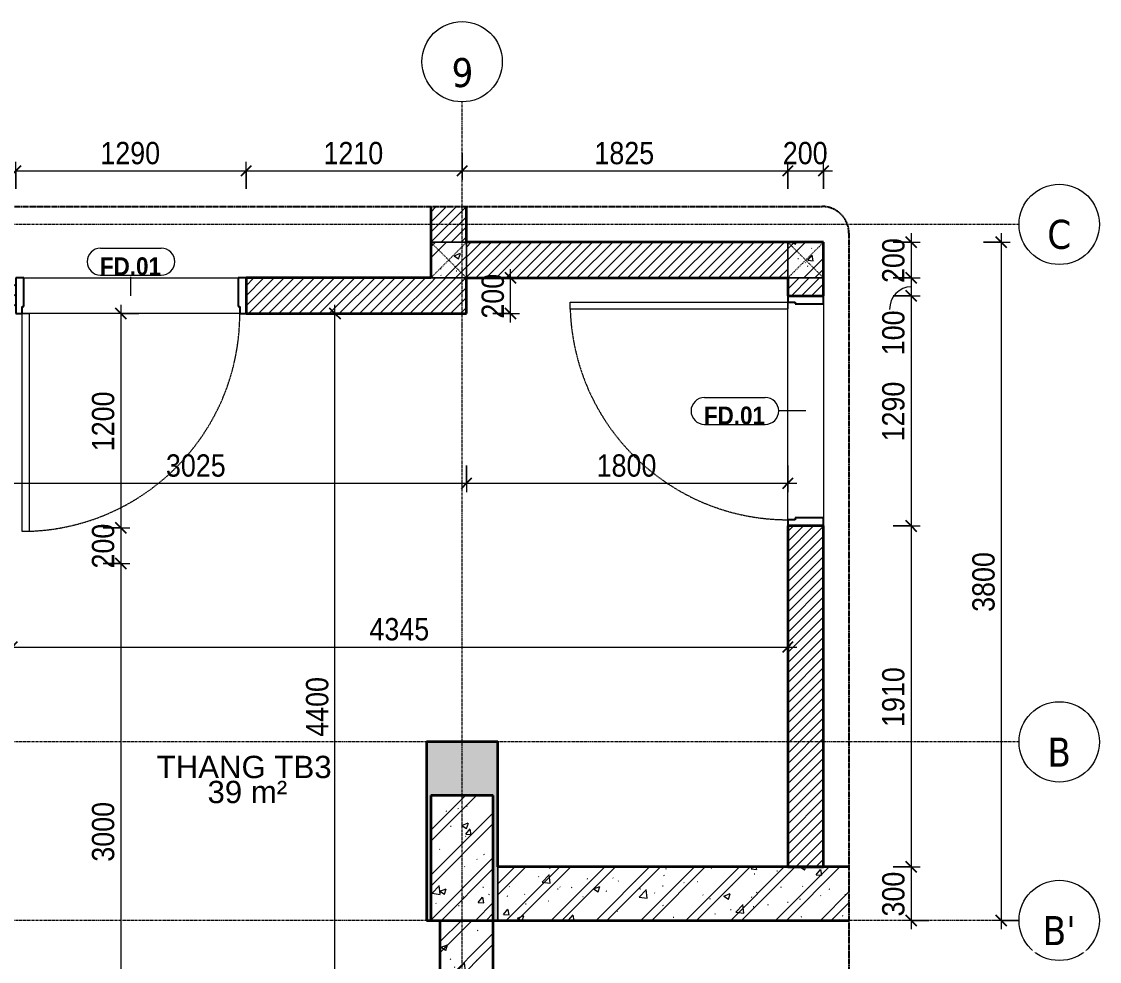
# Model space of a CAD drawing. Header units: millimetres. Extents: x 75584 to 159459, y -5075 to 34550.
# Drawn here: x 120389 to 126427, y 24307 to 29574 of the extents above; entities that cross this region are included whole.
import ezdxf

# ---------------------------------------------------------------- set-up
doc = ezdxf.new("R2010")
doc.units = ezdxf.units.MM
for name, pattern in [('Dash', [6, 3, -3]), ('Dash - Tight', [4.5, 3, -1.5]), ('Grid Line', [22.225, 12.7, -3.175, 3.175, -3.175]), ('Hidden', [7.14375, 4.7625, -2.38125])]:
    doc.linetypes.add(name, pattern=pattern)
for name, color, linetype, lineweight in [('0-3', 10, 'Continuous', 5), ('A-ANNO-DIMS', 211, 'Continuous', 9), ('A-ANNO-DIMS-50', 211, 'Continuous', 9), ('A-AREA-IDEN', 2, 'Continuous', 9), ('A-DETL-GENF-1', 92, 'Dash - Tight', 18), ('A-DETL-GENF-2', 254, 'Continuous', 18), ('A-DETL-GENF-3', 92, 'Hidden', 25), ('A-DETL-MEDM', 33, 'Continuous', 35), ('A-DOOR', 31, 'Continuous', 18), ('A-DOOR-FRAM', 31, 'Continuous', 25), ('A-DOOR-IDEN', 31, 'Continuous', 9), ('A-FLOR', 192, 'Continuous', 18), ('A-WALL', 113, 'Continuous', 18), ('A-WALL-1', 113, 'Continuous', 35), ('A-WALL-PATT-1', 111, 'Continuous', 18), ('A-WALL-PATT-2', 254, 'Continuous', 18), ('L-SITE-WALL-1', 250, 'Continuous', 35), ('L-SITE-WALL-2', 7, 'Continuous', 18), ('S-COLS', 52, 'Continuous', 18), ('S-COLS-1', 9, 'Continuous', 5), ('S-COLS-2', 250, 'Continuous', 35), ('S-COLS-3', 52, 'Dash', 18), ('S-COLS-4', 254, 'Continuous', 18), ('S-COLS-5', 52, 'Continuous', 35), ('S-COLS-6', 7, 'Continuous', 18), ('S-COLS-HDLN', 52, 'Dash', 18), ('S-GRID-1', 1, 'Grid Line', 9), ('S-GRID-IDEN', 1, 'Continuous', 9)]:
    doc.layers.add(name, color=color, linetype=linetype, lineweight=lineweight)
doc.styles.add('Arial_4', font='arial.ttf', dxfattribs={"height": 125})
doc.styles.add('Arial_B', font='arialbd.ttf', dxfattribs={"width": 0.9, "height": 100})
doc.styles.add('Tahoma_B', font='tahomabd.ttf', dxfattribs={"height": 162.5})
doc.styles.add('UTM Avo', font='', dxfattribs={"width": 0.9, "height": 125})
doc.styles.get('UTM Avo').set_extended_font_data('UTM Avo')
doc.dimstyles.new('1_Dim_chi_tiet_2_5', dxfattribs={"dimscale": 304.8, "dimtxt": 124.912619, "dimasz": 0.19685, "dimexe": 0.164042, "dimexo": 0.0625, "dimgap": 0.016404, "dimtad": 1, "dimdec": 0, "dimrnd": 5, "dimzin": 0, "dimdsep": 46, "dimtxsty": 'UTM Avo', "dimblk1": 'OBLIQUE', "dimblk2": 'OBLIQUE', "dimsah": 1, "dimcen": 0.09, "dimdle": 0.164042, "dimazin": 0, "dimtfac": 1, "dimtdec": 4, "dimtix": 1, "dimtmove": 0, "dimatfit": 3, "dimfxl": 0.328084, "dimfxlon": 1, "dimtvp": 1, "dimtolj": 1, "dimtzin": 0, "dimarcsym": 2})
doc.dimstyles.new('1_Dim_chi_tiet_2_5_1', dxfattribs={"dimscale": 304.8, "dimtxt": 124.912619, "dimasz": 0.19685, "dimexe": 0.164042, "dimexo": 0.0625, "dimgap": 0.016404, "dimtad": 1, "dimdec": 0, "dimrnd": 5, "dimzin": 0, "dimdsep": 46, "dimtxsty": 'UTM Avo', "dimblk1": 'OBLIQUE', "dimblk2": 'OBLIQUE', "dimsah": 1, "dimcen": 0.09, "dimdle": 0.164042, "dimazin": 0, "dimtfac": 1, "dimtdec": 4, "dimtix": 1, "dimtmove": 1, "dimatfit": 3, "dimfxl": 0.328084, "dimfxlon": 1, "dimtvp": 1, "dimtolj": 1, "dimtzin": 0, "dimarcsym": 2})
pattern_1 = [(50, (0, 0), (364.3679, -31.8783), [38.1, -419.1]), (355, (0, 0), (-70.4859, 382.1133), [30.48, -335.28]), (100.451, (30.36, -2.66), (293.885, 350.2334), [32.38, -356.18]), (46.184, (0, 101.6), (542.1585, -84.0858), [57.15, -628.65]), (96.636, (45.2, 94.6), (474.805, 494.8554), [48.57, -534.27]), (351.184, (0, 101.6), (474.8102, 494.85), [45.72, -502.92]), (21, (50.8, 76.2), (303.2285, -204.5305), [38.1, -419.1]), (326, (50.8, 76.2), (123.6039, 368.376), [30.48, -335.28]), (71.451, (76.07, 59.16), (426.8341, 163.8427), [32.38, -356.18]), (37.5, (0, 0), (6.17665, 169.11015), [3.353, -327.863, 3.353, -337.007, -336.55]), (37.5, (0, 0), (6.17665, 169.11015), [-671.576, 3.353, -333.197]), (7.5, (0, 0), (133.63888, 200.3615), [3.353, -190.703, 3.353, -320.243, -128.27]), (7.5, (0, 0), (133.63888, 200.3615), [-517.652, 3.353, -124.917]), (327.5, (-113.28, 0), (271.18182, -11.45836), [3.353, -123.647, 3.353, -392.887, -525.78]), (327.5, (-113.28, 0), (271.18182, -11.45836), [-523.24, 3.353, -522.427]), (317.5, (-164.08, 0), (296.2585, 50.85285), [3.353, -161.747, 3.353, -259.791, -373.38]), (317.5, (-164.08, 0), (296.2585, 50.85285), [-428.244, 3.353, -370.027]), (45, (0, 0), (-125.7236, 125.7236), []), (45, (0, 190.5), (-125.7236, 125.7236), [])]
pattern_2 = [(45, (39304.217, 0), (-28.284271, 28.284271), [])]
pattern_3 = [(50, (39304.22, 0), (364.3679, -31.8783), [38.1, -419.1]), (355, (39304.2, 0), (-70.4859, 382.1133), [30.48, -335.28]), (100.451, (39334.58, -2.66), (293.885, 350.2334), [32.38, -356.18]), (46.184, (39304.2, 101.6), (542.1585, -84.0858), [57.15, -628.65]), (96.636, (39349.4, 94.6), (474.805, 494.8554), [48.57, -534.27]), (351.184, (39304.2, 101.6), (474.8102, 494.85), [45.72, -502.92]), (21, (39355.02, 76.2), (303.2285, -204.5305), [38.1, -419.1]), (326, (39355, 76.2), (123.6039, 368.376), [30.48, -335.28]), (71.451, (39380.3, 59.16), (426.8341, 163.8427), [32.38, -356.18]), (37.5, (39304.22, 0), (6.17665, 169.11015), [3.353, -327.863, 3.353, -337.007, -336.55]), (37.5, (39304.22, 0), (6.17665, 169.11015), [-671.576, 3.353, -333.197]), (7.5, (39304.22, 0), (133.63888, 200.3615), [3.353, -190.703, 3.353, -320.243, -128.27]), (7.5, (39304.22, 0), (133.63888, 200.3615), [-517.652, 3.353, -124.917]), (327.5, (39190.93, 0), (271.18182, -11.45836), [3.353, -123.647, 3.353, -392.887, -525.78]), (327.5, (39190.93, 0), (271.18182, -11.45836), [-523.24, 3.353, -522.427]), (317.5, (39140.13, 0), (296.2585, 50.85285), [3.353, -161.747, 3.353, -259.791, -373.38]), (317.5, (39140.13, 0), (296.2585, 50.85285), [-428.244, 3.353, -370.027]), (45, (39304.22, 0), (-125.7236, 125.7236), []), (45, (39304.22, 190.5), (-125.7236, 125.7236), [])]

# ---------------------------------------------------------------- blocks, each defined once
blk = doc.blocks.new('NCV_TKTC_KET CAU_rvt-4-TKCS_THANG BỘ TB3 - MẶT BẰNG TẦNG HẦM')
at = {"layer": 'A-WALL-PATT-2'}
h = blk.add_hatch(dxfattribs=at)
h.set_pattern_fill('FP_2', color=256, style=0, pattern_type=2)
h.set_pattern_definition(pattern_1)
h.paths.add_polyline_path([(85719.7, 24536.9), (85719.7, 24836.9), (83752.6, 24836.9), (83752.6, 24536.9), (84389.3, 24536.9)])
h = blk.add_hatch(dxfattribs=at)
h.set_pattern_fill('FP_2', color=256, style=0, pattern_type=2)
h.set_pattern_definition(pattern_1)
h.paths.add_polyline_path([(85719.7, 24536.9), (85719.7, 24836.9), (83752.6, 24836.9), (83752.6, 24536.9), (84389.3, 24536.9)])
h = blk.add_hatch(dxfattribs=at)
h.set_pattern_fill('FP_2', color=256, style=0, pattern_type=2)
h.set_pattern_definition(pattern_1)
h.paths.add_polyline_path([(83727.6, 23236.9), (83727.6, 24536.9), (83427.6, 24536.9), (83427.6, 23236.9)])
h = blk.add_hatch(dxfattribs=at)
h.set_pattern_fill('FP_2', color=256, style=0, pattern_type=2)
h.set_pattern_definition(pattern_1)
h.paths.add_polyline_path([(83727.6, 23236.9), (83727.6, 24536.9), (83427.6, 24536.9), (83427.6, 23236.9)])
at = {"layer": 'S-COLS-1'}
blk.add_hatch(color=256, dxfattribs=at).paths.add_polyline_path([(83752.6, 24536.9), (83752.6, 25536.9), (83352.6, 25536.9), (83352.6, 24536.9), (83377.6, 24536.9), (83377.6, 25236.9), (83727.6, 25236.9), (83727.6, 24536.9)])
at = {"layer": 'L-SITE-WALL-1'}
for p, q in [((85719.7, 24836.9), (83752.6, 24836.9)), ((83427.6, 24536.9), (83427.6, 23536.9)), ((83727.6, 23236.9), (83727.6, 24536.9)), ((83752.6, 24536.9), (85719.7, 24536.9))]:
    blk.add_line(p, q, dxfattribs=at)
at = {"layer": 'L-SITE-WALL-2'}
blk.add_line((83752.6, 24836.9), (83752.6, 24536.9), dxfattribs=at)
at = {"layer": 'S-COLS-2'}
for p, q in [((83752.6, 25536.9), (83352.6, 25536.9)), ((83352.6, 25536.9), (83352.6, 24536.9)), ((83752.6, 24836.9), (83752.6, 25536.9)), ((83352.6, 24536.9), (83377.6, 24536.9)), ((83727.6, 24536.9), (83752.6, 24536.9))]:
    blk.add_line(p, q, dxfattribs=at)
at = {"layer": 'S-COLS-6'}
blk.add_line((83752.6, 24536.9), (83752.6, 24836.9), dxfattribs=at)
blk = doc.blocks.new('FD_01 - FD_01-1200x2200mm-1787917-TKCS_THANG BỘ TB3 - MẶT BẰNG TẦNG HẦM')
at = {"layer": 'A-DETL-GENF-1'}
for p, q in [((570, 100), (570, 1320)), ((570, 1320), (610, 1320)), ((610, 1320), (610, 100)), ((610, 100), (570, 100))]:
    blk.add_line(p, q, dxfattribs=at)
blk.add_arc((610, 100), 1220, 91.87889, 180, dxfattribs=at)
at = {"layer": 'A-DOOR-FRAM'}
for p, q in [((-610, 100), (-645, 100)), ((-645, 100), (-645, -100)), ((-610, 60), (-610, 100)), ((645, 100), (610, 100)), ((610, 100), (610, 60)), ((645, -100), (645, 100)), ((-600, 60), (-610, 60)), ((-600, -100), (-600, 60)), ((610, 60), (600, 60)), ((600, 60), (600, -100)), ((-645, -100), (-600, -100)), ((600, -100), (645, -100))]:
    blk.add_line(p, q, dxfattribs=at)
blk = doc.blocks.new('G1_SOF - BO TRU - 200x200-3845341-TKCS_THANG BỘ TB3 - MẶT BẰNG TẦNG HẦM')
at = {"layer": 'S-COLS-HDLN'}
for p, q in [((-100, 100), (100, -100)), ((100, 100), (-100, -100))]:
    blk.add_line(p, q, dxfattribs=at)
blk = doc.blocks.new('BORDER VIEW - BORDER VIEW-2470793-TKCS_THANG BỘ TB3 - MẶT BẰNG TẦNG HẦM')
at = {"layer": 'A-DETL-GENF-3'}
for p, q in [((150, 14767.1), (5441.2, 14767.1)), ((0, 150), (0, 14617.1))]:
    blk.add_line(p, q, dxfattribs=at)
blk.add_arc((150, 14617.1), 150, 90, 180, dxfattribs=at)
blk = doc.blocks.new('Grid - M_Grid Head - Circle-353313-TKCS_THANG BỘ TB3 - MẶT BẰNG TẦNG HẦM')
at = {"layer": 'S-GRID-IDEN'}
blk.add_circle((0, 0), 4.5, dxfattribs=at)
blk = doc.blocks.new('DIMBLOCK83-TKCS_THANG BỘ TB3 - MẶT BẰNG TẦNG HẦM')
at = {"layer": 'A-ANNO-DIMS-50', "lineweight": 25}
for p, q in [((120945.6, 27936.9), (120915.6, 27966.9)), ((120945.6, 27936.9), (120975.6, 27906.9)), ((120945.6, 26736.9), (120915.6, 26766.9)), ((120945.6, 26736.9), (120975.6, 26706.9))]:
    blk.add_line(p, q, dxfattribs=at)
at = {"layer": 'A-ANNO-DIMS-50'}
for p, q in [((120945.6, 27986.9), (120945.6, 26736.9)), ((121045.6, 27936.9), (120895.6, 27936.9)), ((120945.6, 27936.9), (121045.6, 27936.9)), ((120845.6, 26736.9), (120995.6, 26736.9)), ((120945.6, 26736.9), (120845.6, 26736.9))]:
    blk.add_line(p, q, dxfattribs=at)
at = {"layer": 'A-ANNO-DIMS-50', "color": 0, "insert": (120783.3, 27165.8), "char_height": 125, "width": 410.824, "attachment_point": 1, "rotation": 90, "line_spacing_factor": 1.110334, "style": 'UTM Avo'}
blk.add_mtext('1200', dxfattribs=at)
blk = doc.blocks.new('_Oblique')
at = {"color": 0, "linetype": 'ByBlock', "lineweight": -2}
blk.add_line((-0.5, -0.5), (0.5, 0.5), dxfattribs=at)
blk = doc.blocks.new('DIMBLOCK84-TKCS_THANG BỘ TB3 - MẶT BẰNG TẦNG HẦM')
at = {"layer": 'A-ANNO-DIMS-50', "lineweight": 25}
for p, q in [((120945.6, 26736.9), (120915.6, 26766.9)), ((120945.6, 26736.9), (120975.6, 26706.9)), ((120945.6, 26536.9), (120915.6, 26566.9)), ((120945.6, 26536.9), (120975.6, 26506.9))]:
    blk.add_line(p, q, dxfattribs=at)
at = {"layer": 'A-ANNO-DIMS-50'}
for p, q in [((120845.6, 26736.9), (120995.6, 26736.9)), ((120945.6, 26736.9), (120845.6, 26736.9)), ((120945.6, 26736.9), (120945.6, 26536.9)), ((120845.6, 26536.9), (120995.6, 26536.9)), ((120945.6, 26536.9), (120845.6, 26536.9))]:
    blk.add_line(p, q, dxfattribs=at)
at = {"layer": 'A-ANNO-DIMS-50', "color": 0, "insert": (120783.3, 26508.6), "char_height": 125, "width": 308.118, "attachment_point": 1, "rotation": 90, "line_spacing_factor": 1.110334, "style": 'UTM Avo'}
blk.add_mtext('200', dxfattribs=at)
blk = doc.blocks.new('DIMBLOCK85-TKCS_THANG BỘ TB3 - MẶT BẰNG TẦNG HẦM')
at = {"layer": 'A-ANNO-DIMS-50', "lineweight": 25}
for p, q in [((120945.6, 26536.9), (120915.6, 26566.9)), ((120945.6, 26536.9), (120975.6, 26506.9)), ((120945.6, 23536.9), (120915.6, 23566.9)), ((120945.6, 23536.9), (120975.6, 23506.9))]:
    blk.add_line(p, q, dxfattribs=at)
at = {"layer": 'A-ANNO-DIMS-50'}
for p, q in [((120845.6, 26536.9), (120995.6, 26536.9)), ((120945.6, 26536.9), (120845.6, 26536.9)), ((120945.6, 26536.9), (120945.6, 23486.9)), ((120845.6, 23536.9), (120995.6, 23536.9)), ((120945.6, 23536.9), (120845.6, 23536.9))]:
    blk.add_line(p, q, dxfattribs=at)
at = {"layer": 'A-ANNO-DIMS-50', "color": 0, "insert": (120783.3, 24865.8), "char_height": 125, "width": 410.824, "attachment_point": 1, "rotation": 90, "line_spacing_factor": 1.110334, "style": 'UTM Avo'}
blk.add_mtext('3000', dxfattribs=at)
blk = doc.blocks.new('DIMBLOCK88-TKCS_THANG BỘ TB3 - MẶT BẰNG TẦNG HẦM')
at = {"layer": 'A-ANNO-DIMS-50'}
for p, q in [((120356.8, 28636.6), (120356.8, 28786.6)), ((121646.8, 28636.6), (121646.8, 28786.6)), ((120356.8, 28736.6), (121646.8, 28736.6)), ((120356.8, 28736.6), (120356.8, 28636.6)), ((121646.8, 28736.6), (121646.8, 28636.6))]:
    blk.add_line(p, q, dxfattribs=at)
at = {"layer": 'A-ANNO-DIMS-50', "lineweight": 25}
for p, q in [((120356.8, 28736.6), (120386.8, 28766.6)), ((121646.8, 28736.6), (121676.8, 28766.6)), ((120356.8, 28736.6), (120326.8, 28706.6)), ((121646.8, 28736.6), (121616.8, 28706.6))]:
    blk.add_line(p, q, dxfattribs=at)
at = {"layer": 'A-ANNO-DIMS-50', "color": 0, "insert": (120830.6, 28899), "char_height": 125, "width": 410.824, "attachment_point": 1, "line_spacing_factor": 1.110334, "style": 'UTM Avo'}
blk.add_mtext('1290', dxfattribs=at)
blk = doc.blocks.new('DIMBLOCK89-TKCS_THANG BỘ TB3 - MẶT BẰNG TẦNG HẦM')
at = {"layer": 'A-ANNO-DIMS-50'}
for p, q in [((122856.8, 28836.6), (122856.8, 28686.6)), ((122856.8, 28736.6), (122856.8, 28836.6)), ((121646.8, 28636.6), (121646.8, 28786.6)), ((121646.8, 28736.6), (122856.8, 28736.6)), ((121646.8, 28736.6), (121646.8, 28636.6))]:
    blk.add_line(p, q, dxfattribs=at)
at = {"layer": 'A-ANNO-DIMS-50', "lineweight": 25}
for p, q in [((121646.8, 28736.6), (121676.8, 28766.6)), ((122856.8, 28736.6), (122886.8, 28766.6)), ((121646.8, 28736.6), (121616.8, 28706.6)), ((122856.8, 28736.6), (122826.8, 28706.6))]:
    blk.add_line(p, q, dxfattribs=at)
at = {"layer": 'A-ANNO-DIMS-50', "color": 0, "insert": (122080.6, 28899), "char_height": 125, "width": 410.824, "attachment_point": 1, "line_spacing_factor": 1.110334, "style": 'UTM Avo'}
blk.add_mtext('1210', dxfattribs=at)
blk = doc.blocks.new('DIMBLOCK90-TKCS_THANG BỘ TB3 - MẶT BẰNG TẦNG HẦM')
at = {"layer": 'A-ANNO-DIMS-50'}
for p, q in [((122856.8, 28836.6), (122856.8, 28686.6)), ((122856.8, 28736.6), (122856.8, 28836.6)), ((124681.8, 28636.6), (124681.8, 28786.6)), ((122856.8, 28736.6), (124681.8, 28736.6)), ((124681.8, 28736.6), (124681.8, 28636.6))]:
    blk.add_line(p, q, dxfattribs=at)
at = {"layer": 'A-ANNO-DIMS-50', "lineweight": 25}
for p, q in [((122856.8, 28736.6), (122886.8, 28766.6)), ((124681.8, 28736.6), (124711.8, 28766.6)), ((122856.8, 28736.6), (122826.8, 28706.6)), ((124681.8, 28736.6), (124651.8, 28706.6))]:
    blk.add_line(p, q, dxfattribs=at)
at = {"layer": 'A-ANNO-DIMS-50', "color": 0, "insert": (123598.1, 28899), "char_height": 125, "width": 410.824, "attachment_point": 1, "line_spacing_factor": 1.110334, "style": 'UTM Avo'}
blk.add_mtext('1825', dxfattribs=at)
blk = doc.blocks.new('DIMBLOCK91-TKCS_THANG BỘ TB3 - MẶT BẰNG TẦNG HẦM')
at = {"layer": 'A-ANNO-DIMS-50'}
for p, q in [((124681.8, 28636.6), (124681.8, 28786.6)), ((124881.8, 28636.6), (124881.8, 28786.6)), ((124681.8, 28736.6), (124931.8, 28736.6)), ((124681.8, 28736.6), (124681.8, 28636.6)), ((124881.8, 28736.6), (124881.8, 28636.6))]:
    blk.add_line(p, q, dxfattribs=at)
at = {"layer": 'A-ANNO-DIMS-50', "lineweight": 25}
for p, q in [((124681.8, 28736.6), (124711.8, 28766.6)), ((124881.8, 28736.6), (124911.8, 28766.6)), ((124681.8, 28736.6), (124651.8, 28706.6)), ((124881.8, 28736.6), (124851.8, 28706.6))]:
    blk.add_line(p, q, dxfattribs=at)
at = {"layer": 'A-ANNO-DIMS-50', "color": 0, "insert": (124653.4, 28899), "char_height": 125, "width": 308.118, "attachment_point": 1, "line_spacing_factor": 1.110334, "style": 'UTM Avo'}
blk.add_mtext('200', dxfattribs=at)
blk = doc.blocks.new('DIMBLOCK92-TKCS_THANG BỘ TB3 - MẶT BẰNG TẦNG HẦM')
at = {"layer": 'A-ANNO-DIMS-50'}
for p, q in [((125372.3, 28386.9), (125372.3, 28136.9)), ((125272.3, 28336.9), (125422.3, 28336.9)), ((125372.3, 28336.9), (125272.3, 28336.9)), ((125272.3, 28136.9), (125422.3, 28136.9)), ((125372.3, 28136.9), (125272.3, 28136.9))]:
    blk.add_line(p, q, dxfattribs=at)
at = {"layer": 'A-ANNO-DIMS-50', "lineweight": 25}
for p, q in [((125372.3, 28336.9), (125342.3, 28366.9)), ((125372.3, 28336.9), (125402.3, 28306.9)), ((125372.3, 28136.9), (125342.3, 28166.9)), ((125372.3, 28136.9), (125402.3, 28106.9))]:
    blk.add_line(p, q, dxfattribs=at)
at = {"layer": 'A-ANNO-DIMS-50', "color": 0, "insert": (125209.9, 28108.6), "char_height": 125, "width": 308.118, "attachment_point": 1, "rotation": 90, "line_spacing_factor": 1.110334, "style": 'UTM Avo'}
blk.add_mtext('200', dxfattribs=at)
blk = doc.blocks.new('DIMBLOCK93-TKCS_THANG BỘ TB3 - MẶT BẰNG TẦNG HẦM')
at = {"layer": 'A-ANNO-DIMS-50'}
for p, q in [((125272.3, 28136.9), (125422.3, 28136.9)), ((125372.3, 28136.9), (125272.3, 28136.9)), ((125372.3, 28136.9), (125372.3, 28036.9)), ((125272.3, 28036.9), (125422.3, 28036.9)), ((125372.3, 28036.9), (125272.3, 28036.9))]:
    blk.add_line(p, q, dxfattribs=at)
at = {"layer": 'A-ANNO-DIMS-50', "lineweight": 25}
for p, q in [((125372.3, 28136.9), (125342.3, 28166.9)), ((125372.3, 28136.9), (125402.3, 28106.9)), ((125372.3, 28036.9), (125342.3, 28066.9)), ((125372.3, 28036.9), (125402.3, 28006.9))]:
    blk.add_line(p, q, dxfattribs=at)
at = {"layer": 'A-ANNO-DIMS-50'}
blk.add_ellipse((125372.3, 27960.5), major_axis=(0, 126.4), ratio=0.954504, start_param=0, end_param=1.570796, dxfattribs=at)
at = {"layer": 'A-ANNO-DIMS-50', "color": 0, "insert": (125209.9, 27703.8), "char_height": 125, "width": 308.118, "attachment_point": 1, "rotation": 90, "line_spacing_factor": 1.110334, "style": 'UTM Avo'}
blk.add_mtext('100', dxfattribs=at)
blk = doc.blocks.new('DIMBLOCK94-TKCS_THANG BỘ TB3 - MẶT BẰNG TẦNG HẦM')
at = {"layer": 'A-ANNO-DIMS-50'}
for p, q in [((125272.3, 28036.9), (125422.3, 28036.9)), ((125372.3, 28036.9), (125272.3, 28036.9)), ((125372.3, 28036.9), (125372.3, 26746.9)), ((125272.3, 26746.9), (125422.3, 26746.9)), ((125372.3, 26746.9), (125272.3, 26746.9))]:
    blk.add_line(p, q, dxfattribs=at)
at = {"layer": 'A-ANNO-DIMS-50', "lineweight": 25}
for p, q in [((125372.3, 28036.9), (125342.3, 28066.9)), ((125372.3, 28036.9), (125402.3, 28006.9)), ((125372.3, 26746.9), (125342.3, 26776.9)), ((125372.3, 26746.9), (125402.3, 26716.9))]:
    blk.add_line(p, q, dxfattribs=at)
at = {"layer": 'A-ANNO-DIMS-50', "color": 0, "insert": (125209.9, 27220.8), "char_height": 125, "width": 410.824, "attachment_point": 1, "rotation": 90, "line_spacing_factor": 1.110334, "style": 'UTM Avo'}
blk.add_mtext('1290', dxfattribs=at)
blk = doc.blocks.new('DIMBLOCK95-TKCS_THANG BỘ TB3 - MẶT BẰNG TẦNG HẦM')
at = {"layer": 'A-ANNO-DIMS-50', "lineweight": 25}
for p, q in [((125372.3, 26746.9), (125342.3, 26776.9)), ((125372.3, 26746.9), (125402.3, 26716.9)), ((125372.3, 24836.9), (125342.3, 24866.9)), ((125372.3, 24836.9), (125402.3, 24806.9))]:
    blk.add_line(p, q, dxfattribs=at)
at = {"layer": 'A-ANNO-DIMS-50'}
for p, q in [((125272.3, 26746.9), (125422.3, 26746.9)), ((125372.3, 26746.9), (125272.3, 26746.9)), ((125372.3, 26746.9), (125372.3, 24836.9)), ((125272.3, 24836.9), (125422.3, 24836.9)), ((125372.3, 24836.9), (125272.3, 24836.9))]:
    blk.add_line(p, q, dxfattribs=at)
at = {"layer": 'A-ANNO-DIMS-50', "color": 0, "insert": (125209.9, 25620.8), "char_height": 125, "width": 410.824, "attachment_point": 1, "rotation": 90, "line_spacing_factor": 1.110334, "style": 'UTM Avo'}
blk.add_mtext('1910', dxfattribs=at)
blk = doc.blocks.new('DIMBLOCK96-TKCS_THANG BỘ TB3 - MẶT BẰNG TẦNG HẦM')
at = {"layer": 'A-ANNO-DIMS-50'}
for p, q in [((125272.3, 24836.9), (125422.3, 24836.9)), ((125372.3, 24836.9), (125272.3, 24836.9)), ((125372.3, 24836.9), (125372.3, 24486.9)), ((125472.3, 24536.9), (125322.3, 24536.9)), ((125372.3, 24536.9), (125472.3, 24536.9))]:
    blk.add_line(p, q, dxfattribs=at)
at = {"layer": 'A-ANNO-DIMS-50', "lineweight": 25}
for p, q in [((125372.3, 24836.9), (125342.3, 24866.9)), ((125372.3, 24836.9), (125402.3, 24806.9)), ((125372.3, 24536.9), (125342.3, 24566.9)), ((125372.3, 24536.9), (125402.3, 24506.9))]:
    blk.add_line(p, q, dxfattribs=at)
at = {"layer": 'A-ANNO-DIMS-50', "color": 0, "insert": (125209.9, 24558.6), "char_height": 125, "width": 308.118, "attachment_point": 1, "rotation": 90, "line_spacing_factor": 1.110334, "style": 'UTM Avo'}
blk.add_mtext('300', dxfattribs=at)
blk = doc.blocks.new('DIMBLOCK97-TKCS_THANG BỘ TB3 - MẶT BẰNG TẦNG HẦM')
at = {"layer": 'A-ANNO-DIMS-50'}
for p, q in [((120336.8, 26168.7), (120336.8, 26018.7)), ((120336.8, 26068.7), (120336.8, 26168.7)), ((124681.8, 26168.7), (124681.8, 26018.7)), ((124681.8, 26068.7), (124681.8, 26168.7)), ((120286.8, 26068.7), (124731.8, 26068.7))]:
    blk.add_line(p, q, dxfattribs=at)
at = {"layer": 'A-ANNO-DIMS-50', "lineweight": 25}
for p, q in [((120336.8, 26068.7), (120366.8, 26098.7)), ((124681.8, 26068.7), (124711.8, 26098.7)), ((120336.8, 26068.7), (120306.8, 26038.7)), ((124681.8, 26068.7), (124651.8, 26038.7))]:
    blk.add_line(p, q, dxfattribs=at)
at = {"layer": 'A-ANNO-DIMS-50', "color": 0, "insert": (122338.1, 26231.1), "char_height": 125, "width": 410.824, "attachment_point": 1, "line_spacing_factor": 1.110334, "style": 'UTM Avo'}
blk.add_mtext('4345', dxfattribs=at)
blk = doc.blocks.new('DIMBLOCK98-TKCS_THANG BỘ TB3 - MẶT BẰNG TẦNG HẦM')
at = {"layer": 'A-ANNO-DIMS-50', "lineweight": 25}
for p, q in [((122145, 27936.9), (122115, 27966.9)), ((122145, 27936.9), (122175, 27906.9)), ((122145, 23536.9), (122115, 23566.9)), ((122145, 23536.9), (122175, 23506.9))]:
    blk.add_line(p, q, dxfattribs=at)
at = {"layer": 'A-ANNO-DIMS-50'}
for p, q in [((122145, 23486.9), (122145, 27986.9)), ((122045, 27936.9), (122195, 27936.9)), ((122145, 27936.9), (122045, 27936.9)), ((122045, 23536.9), (122195, 23536.9)), ((122145, 23536.9), (122045, 23536.9))]:
    blk.add_line(p, q, dxfattribs=at)
at = {"layer": 'A-ANNO-DIMS-50', "color": 0, "insert": (121982.6, 25565.8), "char_height": 125, "width": 410.824, "attachment_point": 1, "rotation": 90, "line_spacing_factor": 1.110334, "style": 'UTM Avo'}
blk.add_mtext('4400', dxfattribs=at)
blk = doc.blocks.new('DIMBLOCK99-TKCS_THANG BỘ TB3 - MẶT BẰNG TẦNG HẦM')
at = {"layer": 'A-ANNO-DIMS-50'}
for p, q in [((123028.5, 28136.9), (123178.5, 28136.9)), ((123128.5, 28136.9), (123028.5, 28136.9)), ((123128.5, 27886.9), (123128.5, 28186.9)), ((123028.5, 27936.9), (123178.5, 27936.9)), ((123128.5, 27936.9), (123028.5, 27936.9))]:
    blk.add_line(p, q, dxfattribs=at)
at = {"layer": 'A-ANNO-DIMS-50', "lineweight": 25}
for p, q in [((123128.5, 28136.9), (123098.5, 28166.9)), ((123128.5, 28136.9), (123158.5, 28106.9)), ((123128.5, 27936.9), (123098.5, 27966.9)), ((123128.5, 27936.9), (123158.5, 27906.9))]:
    blk.add_line(p, q, dxfattribs=at)
at = {"layer": 'A-ANNO-DIMS-50', "color": 0, "insert": (122966.2, 27908.6), "char_height": 125, "width": 308.118, "attachment_point": 1, "rotation": 90, "line_spacing_factor": 1.110334, "style": 'UTM Avo'}
blk.add_mtext('200', dxfattribs=at)
blk = doc.blocks.new('DIMBLOCK100-TKCS_THANG BỘ TB3 - MẶT BẰNG TẦNG HẦM')
at = {"layer": 'A-ANNO-DIMS-50'}
for p, q in [((119856.8, 27085.9), (119856.8, 26935.9)), ((119856.8, 26985.9), (119856.8, 27085.9)), ((122881.8, 27085.9), (122881.8, 26935.9)), ((122881.8, 26985.9), (122881.8, 27085.9)), ((119806.8, 26985.9), (122881.8, 26985.9))]:
    blk.add_line(p, q, dxfattribs=at)
at = {"layer": 'A-ANNO-DIMS-50', "lineweight": 25}
for p, q in [((119856.8, 26985.9), (119886.8, 27015.9)), ((122881.8, 26985.9), (122911.8, 27015.9)), ((119856.8, 26985.9), (119826.8, 26955.9)), ((122881.8, 26985.9), (122851.8, 26955.9))]:
    blk.add_line(p, q, dxfattribs=at)
at = {"layer": 'A-ANNO-DIMS-50', "color": 0, "insert": (121198.1, 27148.3), "char_height": 125, "width": 410.824, "attachment_point": 1, "line_spacing_factor": 1.110334, "style": 'UTM Avo'}
blk.add_mtext('3025', dxfattribs=at)
blk = doc.blocks.new('DIMBLOCK101-TKCS_THANG BỘ TB3 - MẶT BẰNG TẦNG HẦM')
at = {"layer": 'A-ANNO-DIMS-50'}
for p, q in [((122881.8, 27085.9), (122881.8, 26935.9)), ((122881.8, 26985.9), (122881.8, 27085.9)), ((124681.8, 27085.9), (124681.8, 26935.9)), ((124681.8, 26985.9), (124681.8, 27085.9)), ((122881.8, 26985.9), (124731.8, 26985.9))]:
    blk.add_line(p, q, dxfattribs=at)
at = {"layer": 'A-ANNO-DIMS-50', "lineweight": 25}
for p, q in [((122881.8, 26985.9), (122911.8, 27015.9)), ((124681.8, 26985.9), (124711.8, 27015.9)), ((122881.8, 26985.9), (122851.8, 26955.9)), ((124681.8, 26985.9), (124651.8, 26955.9))]:
    blk.add_line(p, q, dxfattribs=at)
at = {"layer": 'A-ANNO-DIMS-50', "color": 0, "insert": (123610.6, 27148.3), "char_height": 125, "width": 410.824, "attachment_point": 1, "line_spacing_factor": 1.110334, "style": 'UTM Avo'}
blk.add_mtext('1800', dxfattribs=at)
blk = doc.blocks.new('STN_Door Tag - STN_Door Tag-1788670-TKCS_THANG BỘ TB3 - MẶT BẰNG TẦNG HẦM')
at = {"layer": 'A-DOOR-IDEN'}
for p, q in [((-3.37, 1.49), (3.43, 1.49)), ((-3.37, -1.52), (3.43, -1.52))]:
    blk.add_line(p, q, dxfattribs=at)
for centre, start, end in [((-3.37, -0.01), 90, 270), ((3.43, -0.01), 270, 90)]:
    blk.add_arc(centre, 1.51, start, end, dxfattribs=at)
blk = doc.blocks.new('DIMBLOCK119-TKCS_THANG BỘ TB3 - MẶT BẰNG TẦNG HẦM')
at = {"layer": 'A-ANNO-DIMS-50'}
for p, q in [((125877.3, 28386.9), (125877.3, 24486.9)), ((125777.3, 28336.9), (125927.3, 28336.9)), ((125877.3, 28336.9), (125777.3, 28336.9)), ((125977.3, 24536.9), (125827.3, 24536.9)), ((125877.3, 24536.9), (125977.3, 24536.9))]:
    blk.add_line(p, q, dxfattribs=at)
at = {"layer": 'A-ANNO-DIMS-50', "lineweight": 25}
for p, q in [((125877.3, 28336.9), (125847.3, 28366.9)), ((125877.3, 28336.9), (125907.3, 28306.9)), ((125877.3, 24536.9), (125847.3, 24566.9)), ((125877.3, 24536.9), (125907.3, 24506.9))]:
    blk.add_line(p, q, dxfattribs=at)
at = {"layer": 'A-ANNO-DIMS-50', "color": 0, "insert": (125714.9, 26265.8), "char_height": 125, "width": 410.824, "attachment_point": 1, "rotation": 90, "line_spacing_factor": 1.110334, "style": 'UTM Avo'}
blk.add_mtext('3800', dxfattribs=at)

msp = doc.modelspace()

# ---------------------------------------------------------------- hatches: boundary and pattern name
at = {"layer": 'A-DETL-GENF-2'}
h = msp.add_hatch(dxfattribs=at)
h.set_pattern_fill('FP_2', color=256, style=0, pattern_type=2)
h.set_pattern_definition(pattern_3)
h.paths.add_polyline_path([(123031.8, 24536.9), (123031.8, 25236.9), (122681.8, 25236.9), (122681.8, 24536.9)])
h.paths.add_polyline_path([(116406.9, 24536.9), (116756.8, 24536.9), (116756.8, 25236.9), (116406.9, 25236.9)])
at = {"layer": 'A-WALL-PATT-1'}
h = msp.add_hatch(dxfattribs=at)
h.set_pattern_fill('FP_1', color=256, style=0, pattern_type=2)
h.set_pattern_definition(pattern_2)
h.paths.add_polyline_path([(122881.8, 27936.9), (122881.8, 28136.9), (122681.8, 28136.9), (122681.8, 27936.9)])
h.paths.add_polyline_path([(122681.8, 28336.9), (122881.8, 28336.9), (122881.8, 28536.9), (122681.8, 28536.9)])
h = msp.add_hatch(dxfattribs=at)
h.set_pattern_fill('FP_1', color=256, style=0, pattern_type=2)
h.set_pattern_definition(pattern_2)
h.paths.add_polyline_path([(124681.8, 28136.9), (124681.8, 28336.9), (122881.8, 28336.9), (122881.8, 28136.9)])
h = msp.add_hatch(dxfattribs=at)
h.set_pattern_fill('FP_1', color=256, style=0, pattern_type=2)
h.set_pattern_definition(pattern_2)
h.paths.add_polyline_path([(122681.8, 27936.9), (122681.8, 28136.9), (121646.8, 28136.9), (121646.8, 27936.9), (121861.5, 27936.9)])
h.paths.add_polyline_path([(119897.1, 27936.9), (120356.8, 27936.9), (120356.8, 28136.9), (119856.8, 28136.9), (119856.8, 27936.9)])
h = msp.add_hatch(dxfattribs=at)
h.set_pattern_fill('FP_1', color=256, style=0, pattern_type=2)
h.set_pattern_definition(pattern_2)
h.paths.add_polyline_path([(124681.8, 24836.9), (124881.8, 24836.9), (124881.8, 26746.9), (124681.8, 26746.9), (124681.8, 25501.2)])
h.paths.add_polyline_path([(124681.8, 28036.9), (124881.8, 28036.9), (124881.8, 28136.9), (124681.8, 28136.9)])
at = {"layer": 'S-COLS-4'}
h = msp.add_hatch(dxfattribs=at)
h.set_pattern_fill('FP_2', color=256, style=0, pattern_type=2)
h.set_pattern_definition(pattern_3)
h.paths.add_polyline_path([(122881.8, 28136.9), (122881.8, 28336.9), (122681.8, 28336.9), (122681.8, 28136.9)])
h = msp.add_hatch(dxfattribs=at)
h.set_pattern_fill('FP_2', color=256, style=0, pattern_type=2)
h.set_pattern_definition(pattern_3)
h.paths.add_polyline_path([(122881.8, 28136.9), (122881.8, 28336.9), (122681.8, 28336.9), (122681.8, 28136.9)])
h = msp.add_hatch(dxfattribs=at)
h.set_pattern_fill('FP_2', color=256, style=0, pattern_type=2)
h.set_pattern_definition(pattern_3)
h.paths.add_polyline_path([(124881.8, 28136.9), (124881.8, 28336.9), (124681.8, 28336.9), (124681.8, 28136.9)])
h = msp.add_hatch(dxfattribs=at)
h.set_pattern_fill('FP_2', color=256, style=0, pattern_type=2)
h.set_pattern_definition(pattern_3)
h.paths.add_polyline_path([(124881.8, 28136.9), (124881.8, 28336.9), (124681.8, 28336.9), (124681.8, 28136.9)])

# ---------------------------------------------------------------- linework, layer by layer
at = {"layer": 'A-DETL-MEDM'}
for p, q in [((123031.8, 25236.9), (122681.8, 25236.9)), ((122681.8, 25236.9), (122681.8, 24536.9)), ((123031.8, 24536.9), (123031.8, 25236.9)), ((122681.8, 24536.9), (123031.8, 24536.9))]:
    msp.add_line(p, q, dxfattribs=at)
at = {"layer": 'A-DOOR-IDEN'}
for p, q in [((121001.8, 28036.9), (121001.8, 28143.8)), ((124781.8, 27391.9), (124630.6, 27391.9))]:
    msp.add_line(p, q, dxfattribs=at)
at = {"layer": 'A-FLOR'}
for p, q in [((120401.8, 28136.9), (121601.8, 28136.9)), ((124681.8, 26781.9), (124681.8, 28001.9)), ((124881.8, 27991.9), (124881.8, 26791.9)), ((121611.8, 27936.9), (120391.8, 27936.9))]:
    msp.add_line(p, q, dxfattribs=at)
at = {"layer": 'A-WALL'}
for p, q in [((122681.8, 28336.9), (122881.8, 28336.9)), ((122881.8, 28336.9), (122881.8, 28136.9)), ((124681.8, 28136.9), (124681.8, 28336.9)), ((122881.8, 28136.9), (122681.8, 28136.9)), ((124881.8, 28136.9), (124681.8, 28136.9))]:
    msp.add_line(p, q, dxfattribs=at)
at = {"layer": 'A-WALL-1'}
for p, q in [((122681.8, 28536.9), (122681.8, 28336.9)), ((122881.8, 28336.9), (122881.8, 28536.9)), ((124681.8, 28336.9), (122881.8, 28336.9)), ((122681.8, 28136.9), (121646.8, 28136.9)), ((121646.8, 28136.9), (121646.8, 27936.9)), ((122881.8, 27936.9), (122881.8, 28136.9)), ((122881.8, 28136.9), (124681.8, 28136.9)), ((124681.8, 28136.9), (124681.8, 28036.9)), ((124881.8, 28036.9), (124881.8, 28136.9)), ((124681.8, 28036.9), (124881.8, 28036.9)), ((121646.8, 27936.9), (122881.8, 27936.9)), ((124881.8, 26746.9), (124681.8, 26746.9)), ((124681.8, 26746.9), (124681.8, 24836.9)), ((124881.8, 24836.9), (124881.8, 26746.9)), ((124681.8, 24836.9), (124881.8, 24836.9))]:
    msp.add_line(p, q, dxfattribs=at)
at = {"layer": 'S-COLS'}
for p, q in [((122881.8, 28336.9), (122681.8, 28336.9)), ((122881.8, 28136.9), (122881.8, 28336.9)), ((124681.8, 28336.9), (124681.8, 28136.9)), ((122681.8, 28136.9), (122881.8, 28136.9)), ((124681.8, 28136.9), (124881.8, 28136.9))]:
    msp.add_line(p, q, dxfattribs=at)
at = {"layer": 'S-COLS-5'}
for p, q in [((122681.8, 28336.9), (122681.8, 28136.9)), ((124881.8, 28336.9), (124681.8, 28336.9)), ((124881.8, 28136.9), (124881.8, 28336.9))]:
    msp.add_line(p, q, dxfattribs=at)
at = {"layer": 'S-GRID-1'}
for p, q in [((122856.8, 27873.5), (122856.8, 29123.5)), ((124727.1, 28436.9), (110709.8, 28436.9)), ((125977.1, 28436.9), (124727.1, 28436.9)), ((122856.8, 23365.5), (122856.8, 27873.5)), ((124727.1, 25536.9), (110709.8, 25536.9)), ((125977.1, 25536.9), (124727.1, 25536.9)), ((124727.1, 24536.9), (110709.8, 24536.9)), ((125977.1, 24536.9), (124727.1, 24536.9))]:
    msp.add_line(p, q, dxfattribs=at)

# ---------------------------------------------------------------- block references
at = {"layer": '0-3'}
msp.add_blockref('NCV_TKTC_KET CAU_rvt-4-TKCS_THANG BỘ TB3 - MẶT BẰNG TẦNG HẦM', (39304.2, 0), dxfattribs=at)
at = {"layer": 'A-DETL-GENF-1', "rotation": 270.0000000000001}
msp.add_blockref('BORDER VIEW - BORDER VIEW-2470793-TKCS_THANG BỘ TB3 - MẶT BẰNG TẦNG HẦM', (110256.8, 28536.9), dxfattribs=at)
at = {"layer": 'A-DOOR'}
for p, rotation in [((121001.8, 28036.9), 180), ((124781.8, 27391.9), 89.9999999999999)]:
    msp.add_blockref('FD_01 - FD_01-1200x2200mm-1787917-TKCS_THANG BỘ TB3 - MẶT BẰNG TẦNG HẦM', p, dxfattribs=dict(at, rotation=rotation))
at = {"layer": 'A-DOOR-IDEN', "xscale": 49.99999999999998, "yscale": 49.99999999999998, "zscale": 49.99999999999998}
for p in [(121000.3, 28228.3), (124383.5, 27392.2)]:
    msp.add_blockref('STN_Door Tag - STN_Door Tag-1788670-TKCS_THANG BỘ TB3 - MẶT BẰNG TẦNG HẦM', p, dxfattribs=at)
at = {"layer": 'S-COLS-3'}
for p in [(122781.8, 28236.9), (124781.8, 28236.9)]:
    msp.add_blockref('G1_SOF - BO TRU - 200x200-3845341-TKCS_THANG BỘ TB3 - MẶT BẰNG TẦNG HẦM', p, dxfattribs=at)
at = {"layer": 'S-GRID-IDEN', "xscale": 49.99999999999998, "yscale": 49.99999999999998, "zscale": 49.99999999999998}
msp.add_blockref('Grid - M_Grid Head - Circle-353313-TKCS_THANG BỘ TB3 - MẶT BẰNG TẦNG HẦM', (122856.8, 29348.5), dxfattribs=at)
at = {"layer": 'S-GRID-IDEN', "xscale": 49.99999999999998, "yscale": 49.99999999999998, "zscale": 49.99999999999998, "rotation": 89.9999999999998}
for p in [(126202.1, 28436.9), (126202.1, 25536.9), (126202.1, 24536.9)]:
    msp.add_blockref('Grid - M_Grid Head - Circle-353313-TKCS_THANG BỘ TB3 - MẶT BẰNG TẦNG HẦM', p, dxfattribs=at)

# ---------------------------------------------------------------- texts
at = {"layer": 'A-AREA-IDEN', "char_height": 125, "line_spacing_factor": 0.936439, "style": 'Arial_4'}
for s, insert, width, attachment_point in [('\\pt2.5,5,7.5,10,12.5,15,17.5,20,22.5,25,27.5,30,32.5,35,37.5,40,42.5,45,47.5,50,52.5,55,57.5,60,62.5,65,67.5,70,72.5,75,77.5,80;THANG TB3', (121636.2, 25332.4), 985.5, 8), ('\\pt2.5,5,7.5,10,12.5,15,17.5,20,22.5,25,27.5,30,32.5,35,37.5,40,42.5,45,47.5,50,52.5,55,57.5,60,62.5,65,67.5,70,72.5,75,77.5,80;39 m²', (121654.1, 25255.6), 453, 5)]:
    msp.add_mtext(s, dxfattribs=dict(at, insert=insert, width=width, attachment_point=attachment_point))
at = {"layer": 'A-DOOR-IDEN', "char_height": 100, "width": 351.45, "attachment_point": 5, "line_spacing_factor": 0.936439, "style": 'Arial_B'}
for insert in [(120999.2, 28201.6), (124382.5, 27365.5)]:
    msp.add_mtext('\\pt2.25,4.5,6.75,9,11.25,13.5,15.75,18,20.25,22.5,24.75,27,29.25,31.5,33.75,36,38.25,40.5,42.75,45,47.25,49.5,51.75,54,56.25,58.5,60.75,63,65.25,67.5,69.75,72;FD.01', dxfattribs=dict(at, insert=insert))

# ---------------------------------------------------------------- dimensions: what is measured, and where the dimension line sits
at = {"layer": 'A-ANNO-DIMS'}
for base, p1, p2, override, picture, middle in [((121646.8, 28736.6), (120356.8, 28636.6), (121646.8, 28636.6), {"dimpost": '<>', "dimfxl": 1290}, 'DIMBLOCK88-TKCS_THANG BỘ TB3 - MẶT BẰNG TẦNG HẦM', (121001.8, 28806.3)), ((122856.8, 28736.6), (121646.8, 28636.6), (122856.8, 28836.6), {"dimpost": '<>', "dimfxl": 1226.417546}, 'DIMBLOCK89-TKCS_THANG BỘ TB3 - MẶT BẰNG TẦNG HẦM', (122251.8, 28806.3)), ((124681.8, 28736.6), (122856.8, 28836.6), (124681.8, 28636.6), {"dimpost": '<>', "dimfxl": 1835.926197}, 'DIMBLOCK90-TKCS_THANG BỘ TB3 - MẶT BẰNG TẦNG HẦM', (123769.3, 28806.3)), ((124881.8, 28736.6), (124681.8, 28636.6), (124881.8, 28636.6), {"dimpost": '<>', "dimfxl": 200}, 'DIMBLOCK91-TKCS_THANG BỘ TB3 - MẶT BẰNG TẦNG HẦM', (124781.8, 28806.3)), ((122881.8, 26985.9), (119856.8, 27085.9), (122881.8, 27085.9), {"dimpost": '<>', "dimfxl": 3025}, 'DIMBLOCK100-TKCS_THANG BỘ TB3 - MẶT BẰNG TẦNG HẦM', (121369.3, 27055.6)), ((124681.8, 26985.9), (122881.8, 27085.9), (124681.8, 27085.9), {"dimpost": '<>', "dimfxl": 1800}, 'DIMBLOCK101-TKCS_THANG BỘ TB3 - MẶT BẰNG TẦNG HẦM', (123781.8, 27055.6)), ((124681.8, 26068.7), (120336.8, 26168.7), (124681.8, 26168.7), {"dimpost": '<>', "dimfxl": 4345}, 'DIMBLOCK97-TKCS_THANG BỘ TB3 - MẶT BẰNG TẦNG HẦM', (122509.3, 26138.4))]:
    dim = msp.add_linear_dim(base=base, p1=p1, p2=p2, dimstyle='1_Dim_chi_tiet_2_5', override=override, dxfattribs=at)
    dim.commit()
    dim.dimension.update_dxf_attribs({"geometry": picture, "text_midpoint": middle})
for base, p1, p2, override, picture, middle in [((125372.3, 28136.9), (125272.3, 28336.9), (125272.3, 28136.9), {"dimpost": '<>', "dimfxl": 200}, 'DIMBLOCK92-TKCS_THANG BỘ TB3 - MẶT BẰNG TẦNG HẦM', (125302.6, 28236.9)), ((125877.3, 24536.9), (125777.3, 28336.9), (125977.3, 24536.9), {"dimpost": '<>', "dimfxl": 3805.259518}, 'DIMBLOCK119-TKCS_THANG BỘ TB3 - MẶT BẰNG TẦNG HẦM', (125807.6, 26436.9)), ((123128.5, 28136.9), (123028.5, 27936.9), (123028.5, 28136.9), {"dimpost": '<>', "dimfxl": 200}, 'DIMBLOCK99-TKCS_THANG BỘ TB3 - MẶT BẰNG TẦNG HẦM', (123058.9, 28036.9)), ((125372.3, 26746.9), (125272.3, 28036.9), (125272.3, 26746.9), {"dimpost": '<>', "dimfxl": 1290}, 'DIMBLOCK94-TKCS_THANG BỘ TB3 - MẶT BẰNG TẦNG HẦM', (125302.6, 27391.9)), ((120945.6, 26736.9), (121045.6, 27936.9), (120845.6, 26736.9), {"dimpost": '<>', "dimfxl": 1216.552506}, 'DIMBLOCK83-TKCS_THANG BỘ TB3 - MẶT BẰNG TẦNG HẦM', (120876, 27336.9)), ((122145, 27936.9), (122045, 23536.9), (122045, 27936.9), {"dimpost": '<>', "dimfxl": 4400}, 'DIMBLOCK98-TKCS_THANG BỘ TB3 - MẶT BẰNG TẦNG HẦM', (122075.3, 25736.9)), ((120945.6, 26536.9), (120845.6, 26736.9), (120845.6, 26536.9), {"dimpost": '<>', "dimfxl": 200}, 'DIMBLOCK84-TKCS_THANG BỘ TB3 - MẶT BẰNG TẦNG HẦM', (120876, 26636.9)), ((125372.3, 24836.9), (125272.3, 26746.9), (125272.3, 24836.9), {"dimpost": '<>', "dimfxl": 1910}, 'DIMBLOCK95-TKCS_THANG BỘ TB3 - MẶT BẰNG TẦNG HẦM', (125302.6, 25791.9)), ((120945.6, 23536.9), (120845.6, 26536.9), (120845.6, 23536.9), {"dimpost": '<>', "dimfxl": 3000}, 'DIMBLOCK85-TKCS_THANG BỘ TB3 - MẶT BẰNG TẦNG HẦM', (120876, 25036.9)), ((125372.3, 24536.9), (125272.3, 24836.9), (125472.3, 24536.9), {"dimpost": '<>', "dimfxl": 360.555128}, 'DIMBLOCK96-TKCS_THANG BỘ TB3 - MẶT BẰNG TẦNG HẦM', (125302.6, 24686.9))]:
    dim = msp.add_linear_dim(base=base, p1=p1, p2=p2, angle=90, dimstyle='1_Dim_chi_tiet_2_5', override=override, dxfattribs=at)
    dim.commit()
    dim.dimension.update_dxf_attribs({"geometry": picture, "text_midpoint": middle})
dim = msp.add_linear_dim(base=(125372.3, 28036.9), p1=(125272.3, 28136.9), p2=(125272.3, 28036.9), angle=90, dimstyle='1_Dim_chi_tiet_2_5_1', override={"dimpost": '<>', "dimfxl": 100}, dxfattribs=at)
dim.commit()
dim.dimension.update_dxf_attribs({"geometry": 'DIMBLOCK93-TKCS_THANG BỘ TB3 - MẶT BẰNG TẦNG HẦM', "text_midpoint": (125293.2, 27857.8), "dimtype": 160, "text_rotation": 90})

# ---------------------------------------------------------------- next in the draw order: texts
at = {"layer": 'S-GRID-IDEN', "char_height": 162.5, "attachment_point": 5, "line_spacing_factor": 0.996129, "style": 'Tahoma_B', "bg_fill": 3, "box_fill_scale": 1.25, "bg_fill_color": 256, "bg_fill_true_color": 13158600, "bg_fill_transparency": 0}
for s, insert, width in [('\\pt634.99962,1269.99925,1905.0005,2540.00013,3174.99975,3809.99937,4445.00062,5080.00025,5714.99987,6349.9995,6985.00075,7620.00037,8255,8889.99962,9524.99925,10160.0005,10795.00013,11429.99975,12064.99938,12700.00063,13335.00025,13969.99988,14604.9995,15240.00075,15875.00038,16510,17144.99963,17779.99925,18415.0005,19050.00013,19684.99975,20319.99938;9', (122859.1, 29286.1), 145.5), ('\\pt634.99962,1269.99925,1905.0005,2540.00013,3174.99975,3809.99937,4445.00062,5080.00025,5714.99987,6349.9995,6985.00075,7620.00037,8255,8889.99962,9524.99925,10160.0005,10795.00013,11429.99975,12064.99938,12700.00063,13335.00025,13969.99988,14604.9995,15240.00075,15875.00038,16510,17144.99963,17779.99925,18415.0005,19050.00013,19684.99975,20319.99938;C', (126201.7, 28379.7), 152), ('\\pt634.99962,1269.99925,1905.0005,2540.00013,3174.99975,3809.99937,4445.00062,5080.00025,5714.99987,6349.9995,6985.00075,7620.00037,8255,8889.99962,9524.99925,10160.0005,10795.00013,11429.99975,12064.99938,12700.00063,13335.00025,13969.99988,14604.9995,15240.00075,15875.00038,16510,17144.99963,17779.99925,18415.0005,19050.00013,19684.99975,20319.99938;B', (126201.7, 25479.7), 155.5), ("\\pt634.99962,1269.99925,1905.0005,2540.00013,3174.99975,3809.99937,4445.00062,5080.00025,5714.99987,6349.9995,6985.00075,7620.00037,8255,8889.99962,9524.99925,10160.0005,10795.00013,11429.99975,12064.99938,12700.00063,13335.00025,13969.99988,14604.9995,15240.00075,15875.00038,16510,17144.99963,17779.99925,18415.0005,19050.00013,19684.99975,20319.99938;B'", (126201.7, 24479.7), 215)]:
    msp.add_mtext(s, dxfattribs=dict(at, insert=insert, width=width))

doc.saveas('drawing.dxf')
